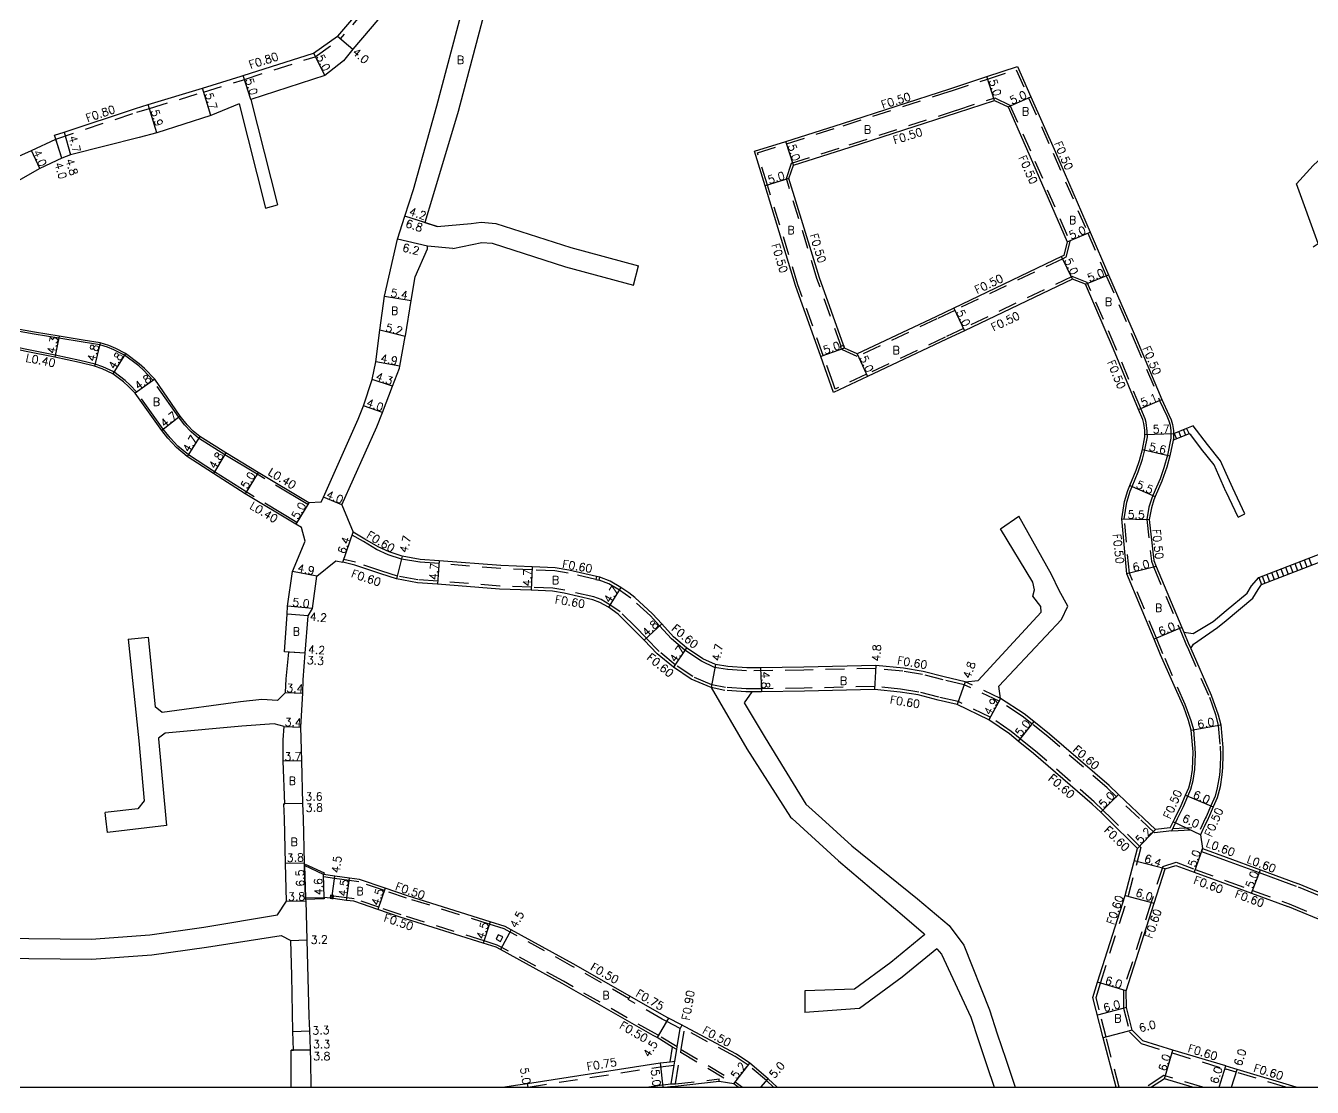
# Model space of a CAD drawing. Header units: metres. Extents: x -4000 to -3200, y -110400 to -109800.
# Drawn here: x -3722.8 to -3465.5, y -110400 to -110187.7 of the extents above; entities that cross this region are included whole.
import ezdxf

# ---------------------------------------------------------------- set-up
doc = ezdxf.new("R2010")
doc.units = ezdxf.units.M
doc.header["$LTSCALE"] = 2.5
doc.linetypes.add('2232000', pattern=[2.5, 1.5, -1])
doc.linetypes.add('2233000', pattern=[4, 3, -1])
for name, color, linetype in [('2101000', 177, 'Continuous'), ('2102000', 191, 'Continuous'), ('2102001', 191, 'Continuous'), ('2203000', 5, 'Continuous'), ('2214000', 6, 'Continuous'), ('2214110', 1, 'Continuous'), ('2214120', 2, 'Continuous'), ('2214990', 7, 'Continuous'), ('2232000', 4, '2232000'), ('2233000', 62, '2233000'), ('2235000', 7, 'Continuous'), ('9201100', 215, 'Continuous'), ('9201500', 222, 'Continuous'), ('9202100', 82, 'Continuous'), ('9203500', 155, 'Continuous'), ('9301100', 77, 'Continuous'), ('999', 7, 'Continuous')]:
    doc.layers.add(name, color=color, linetype=linetype)
doc.styles.add('Dm_Anotation', font='txt.shx', dxfattribs={"bigfont": 'pscdm.shx'})

msp = doc.modelspace()

# ---------------------------------------------------------------- linework, layer by layer
at = {"layer": '2101000'}
for points in [[(-3611.59, -110117.01), (-3614.46, -110126.19), (-3622.49, -110151.2), (-3626.2, -110165.41), (-3627.48, -110169.43), (-3630.14, -110181.18), (-3631.14, -110185.46), (-3636.3, -110204.88), (-3641.45, -110222), (-3642.96, -110227.07), (-3640.47, -110227.85)], [(-3663.66, -110282.98), (-3663.24, -110282), (-3656.26, -110266.38), (-3655.22, -110263.71), (-3653.49, -110258.44), (-3652.76, -110254.92), (-3651.93, -110248.63), (-3651, -110241.79), (-3648.43, -110230.38), (-3646.96, -110225.82), (-3645.25, -110220.49), (-3640.55, -110203.72), (-3635.41, -110184.39), (-3634.4, -110180.1), (-3631.64, -110168.32), (-3634.2, -110165.67)], [(-3643.44, -110169.9), (-3660.43, -110189.78)], [(-3640.4, -110172.5), (-3657.39, -110192.38)], [(-3740.54, -110219.98), (-3731.19, -110217.01), (-3726.66, -110214.94), (-3721.63, -110212.64), (-3716.74, -110210.38), (-3716.98, -110209.62), (-3715.09, -110208.99), (-3700.79, -110204.24), (-3698.26, -110203.47), (-3687.42, -110200.21), (-3679.69, -110197.82), (-3679.28, -110197.68), (-3665.25, -110193.2), (-3660.43, -110189.78)], [(-3657.39, -110192.38), (-3659.21, -110194.74), (-3662.96, -110197.64), (-3677.76, -110202.44)], [(-3561.22, -110261.08), (-3563.79, -110253.85), (-3568.82, -110239.68), (-3574.94, -110219.72), (-3577.05, -110212.83), (-3570.8, -110210.84), (-3559.46, -110207.25), (-3537.99, -110200.32), (-3530.6, -110197.9), (-3524.48, -110195.9), (-3521.79, -110201.93), (-3516.86, -110212.97), (-3509.95, -110228.98), (-3506.26, -110237.53), (-3500.64, -110250.42), (-3495.59, -110262.44), (-3494.17, -110265.52), (-3493.72, -110266.53), (-3493.46, -110267.48), (-3493.3, -110268.63), (-3493.29, -110269.35)], [(-3680.1, -110203.36), (-3685.76, -110205.66), (-3696.54, -110209.11), (-3700.06, -110210.06), (-3713.82, -110213.52), (-3715.54, -110214.2)], [(-3715.54, -110214.2), (-3719.97, -110216.27), (-3724.75, -110219.01), (-3729.7, -110220.83), (-3739.3, -110223.89), (-3741.06, -110224.44), (-3748.37, -110226.85)], [(-3659.55, -110283.54), (-3652.57, -110267.92), (-3651.44, -110265.03), (-3649.42, -110259.83), (-3648.02, -110256.22), (-3647.94, -110255.79), (-3646.88, -110249.89), (-3646.85, -110249.71), (-3645.68, -110242.68), (-3644.88, -110237.92), (-3642.46, -110232.32), (-3642.4, -110231.81)], [(-3489.36, -110332.89), (-3489.42, -110332.25), (-3489.72, -110328.59), (-3490.24, -110326.68), (-3491.23, -110324), (-3495.84, -110313.49), (-3497.15, -110310.37), (-3502.58, -110297.32), (-3503.62, -110286.3), (-3503.06, -110282.87), (-3502.4, -110280.65), (-3501.97, -110279.68), (-3500.71, -110276.58), (-3500.06, -110274.64), (-3499.47, -110272.44), (-3498.97, -110269.91), (-3499.01, -110268.6), (-3499.21, -110267.26), (-3499.4, -110266.49), (-3500.28, -110264.43), (-3505.24, -110252.39), (-3510.88, -110239.43), (-3513.48, -110238.38), (-3535.06, -110248.7), (-3538.67, -110250.43), (-3554.42, -110257.87), (-3561.22, -110261.08)], [(-3663.66, -110282.98), (-3666.15, -110283.12), (-3676.28, -110277.04), (-3682.76, -110273.16), (-3687.96, -110269.89), (-3689.27, -110268.77), (-3690.51, -110267.5), (-3691.86, -110265.77), (-3696.97, -110258.43), (-3698.99, -110256.28), (-3700.05, -110255.33), (-3702.81, -110253.24), (-3704.78, -110252.24), (-3706.14, -110251.65), (-3707.87, -110251.11), (-3711.25, -110250.57), (-3716.08, -110249.78), (-3720.98, -110248.98), (-3724.75, -110248.34)], [(-3666.91, -110290.79), (-3667.64, -110288.08), (-3668.73, -110287.4), (-3678.9, -110281.3), (-3685.23, -110277.27), (-3690.46, -110273.87), (-3692.61, -110272.08), (-3694.37, -110270.19), (-3695.57, -110268.66), (-3700.91, -110261.17), (-3702.2, -110259.86), (-3703.22, -110258.95), (-3705.36, -110257.31), (-3707.47, -110256.31), (-3709.02, -110255.77), (-3712.04, -110255.04), (-3716.94, -110253.99), (-3722.65, -110252.88), (-3725.73, -110252.22)], [(-3493.36, -110270.61), (-3494.02, -110273.7), (-3494.63, -110276), (-3495.6, -110278.81), (-3496.93, -110281.87), (-3497.22, -110282.55), (-3497.69, -110284.11), (-3498.12, -110286.45), (-3497.21, -110294.68), (-3496.76, -110295.84), (-3491.62, -110308.04), (-3491.22, -110309)], [(-3659.55, -110283.54), (-3657.28, -110288.98)], [(-3534.93, -110318.92), (-3539.15, -110317.91), (-3543.31, -110316.85), (-3547.28, -110316.21), (-3552.8, -110315.65), (-3567.16, -110315.99), (-3575.83, -110316.09), (-3578.61, -110316.12), (-3582.39, -110315.85), (-3584.87, -110315.45), (-3587.36, -110314.3), (-3590.61, -110312.1), (-3593.23, -110309.9), (-3595.59, -110307.33), (-3597.43, -110305.31), (-3600.99, -110302.05), (-3602.19, -110301.13), (-3603.74, -110300.05), (-3605.93, -110298.77), (-3607.98, -110297.99), (-3608.63, -110297.84), (-3614.18, -110296.57), (-3616.91, -110296.11), (-3621.49, -110295.93), (-3627.76, -110295.67), (-3640.09, -110294.7), (-3643.87, -110294.43), (-3647.47, -110293.79), (-3650.08, -110292.95), (-3652.32, -110291.92), (-3654.95, -110290.36), (-3657.28, -110288.98)], [(-3670.79, -110321.03), (-3670.66, -110318.34), (-3670.15, -110312.99), (-3671.05, -110312.94), (-3670.48, -110305.4), (-3670.41, -110303.76), (-3669.4, -110296.85), (-3666.91, -110290.79)], [(-3664.58, -110297.77), (-3660.77, -110294.74), (-3659.39, -110295.02)], [(-3585.74, -110320.07), (-3589.68, -110318.41), (-3593.24, -110316), (-3596.49, -110313.31), (-3599.13, -110310.57), (-3601.28, -110308.36), (-3604.31, -110305.38), (-3606.27, -110304.01), (-3607.96, -110303.03), (-3609.34, -110302.5), (-3615.1, -110301.19), (-3617.41, -110300.79), (-3621.68, -110300.62), (-3628.03, -110300.37), (-3640.44, -110299.38), (-3644.45, -110299.1), (-3648.6, -110298.35), (-3651.78, -110297.34), (-3656.97, -110295.58), (-3659.39, -110295.02)], [(-3667.25, -110346.27), (-3667.33, -110343.23), (-3667.56, -110334.69), (-3667.73, -110328), (-3667.39, -110321.2), (-3667.26, -110318.55), (-3666.86, -110313.19), (-3666.29, -110305.72), (-3665.44, -110304.29), (-3664.58, -110297.77)], [(-3489.83, -110312.25), (-3485.72, -110321.61), (-3484.35, -110325.55), (-3483.82, -110327.55), (-3483.42, -110332.06), (-3483.38, -110333.58), (-3483.47, -110336.08), (-3483.58, -110337.55), (-3483.96, -110339.92), (-3484.56, -110342.11), (-3485.35, -110343.95), (-3486.27, -110346.1), (-3486.35, -110346.27)], [(-3506.51, -110346.27), (-3507.8, -110344.99), (-3509.51, -110343.36), (-3521.23, -110333.23), (-3524.32, -110330.76), (-3526.09, -110329.35), (-3530.22, -110326.53), (-3536.51, -110323.45), (-3540.3, -110322.57), (-3544.29, -110321.55), (-3547.9, -110320.97), (-3553.08, -110320.44), (-3567.07, -110320.79), (-3575.66, -110320.89), (-3577.57, -110320.91)], [(-3499.2, -110346.27), (-3504.29, -110341.43), (-3506.15, -110339.65), (-3518.03, -110329.38), (-3521.19, -110326.86), (-3523.16, -110325.29), (-3527.83, -110322.25)], [(-3671.05, -110346.27), (-3671.13, -110343.32), (-3670.93, -110343.31), (-3671.26, -110334.79), (-3671.26, -110330.55), (-3671.12, -110327.83)], [(-3493.01, -110346.27), (-3491.73, -110343.62), (-3490.87, -110341.59), (-3490.23, -110340.11), (-3489.83, -110338.58), (-3489.48, -110336.44), (-3489.36, -110332.89)], [(-3670.59, -110362.81), (-3670.81, -110355.28), (-3671.05, -110346.27)], [(-3667, -110355.63), (-3667.01, -110355.17), (-3667.25, -110346.27)], [(-3500.49, -110352.22), (-3506.51, -110346.27)], [(-3493.91, -110348.15), (-3496.89, -110348.47), (-3499.2, -110346.27)], [(-3493.91, -110348.15), (-3493.31, -110346.91), (-3493.01, -110346.27)], [(-3486.35, -110346.27), (-3487.14, -110347.91), (-3487.38, -110348.43), (-3487.9, -110349.51)], [(-3366.2, -110347.69), (-3367.88, -110348.23), (-3380.79, -110352.66), (-3383.01, -110353.59), (-3392.05, -110357.63), (-3392.89, -110358.03), (-3392.56, -110359.07), (-3400.05, -110361.52), (-3402.39, -110362.24), (-3413.87, -110365.27), (-3416.06, -110365.39), (-3432.65, -110366.7), (-3448.07, -110367.56), (-3454, -110367.89), (-3462.37, -110367.19), (-3470.39, -110363.88)], [(-3377.39, -110346.27), (-3382.68, -110348.1), (-3384.96, -110349.09), (-3394.08, -110353.06), (-3401.86, -110355.7), (-3404.07, -110356.45), (-3415.59, -110360.05), (-3416.41, -110360.3), (-3433.01, -110361.71), (-3448.34, -110362.77), (-3453.93, -110362.88), (-3461.18, -110362.27), (-3468.48, -110359.26)], [(-3487.9, -110349.51), (-3487.45, -110352.27), (-3482.75, -110354)], [(-3504.76, -110400), (-3507.3, -110390.14), (-3508.71, -110384.66), (-3509.39, -110382.06), (-3508.46, -110378.99), (-3502.95, -110361.66), (-3500.49, -110352.22)], [(-3663.24, -110357.42), (-3667, -110355.63)], [(-3482.75, -110395.76), (-3482.83, -110395.74), (-3493.38, -110392.55), (-3499.4, -110390.73), (-3501.5, -110388.59), (-3502.67, -110384.08), (-3502.72, -110380.71), (-3497.14, -110363.17), (-3494.95, -110356.35)], [(-3494.95, -110356.35), (-3492.77, -110355.64), (-3489.13, -110356.98), (-3482.75, -110359.33)], [(-3482.75, -110354), (-3475.9, -110356.52), (-3468.48, -110359.26)], [(-3572.52, -110400), (-3574.3, -110398.3), (-3578, -110395.2), (-3580.66, -110393.41), (-3590.94, -110387.93), (-3591.78, -110387.48), (-3594.21, -110386.19), (-3595.11, -110385.7), (-3601.96, -110381.8), (-3613.31, -110375.32), (-3625.68, -110368.52), (-3626.89, -110367.85), (-3629.92, -110366.9), (-3646.46, -110361.69), (-3650.89, -110360.19), (-3656.03, -110358.45), (-3658.03, -110358.16), (-3660.93, -110357.77), (-3663.24, -110357.42)], [(-3482.75, -110359.33), (-3477.64, -110361.21), (-3470.39, -110363.88)], [(-3666.81, -110362.13), (-3663.11, -110362.02)], [(-3666.81, -110362.13), (-3666.8, -110362.43), (-3666.79, -110362.7), (-3666.58, -110370.54), (-3666.16, -110385.79), (-3666.05, -110388.74), (-3665.99, -110390.29), (-3665.9, -110392.61), (-3665.83, -110394.64), (-3665.76, -110400)], [(-3593.43, -110391.95), (-3596.53, -110390.04), (-3597.29, -110389.64), (-3615.51, -110379.24), (-3627.84, -110372.46), (-3628.67, -110372.01), (-3631.27, -110371.19), (-3647.87, -110365.96), (-3652.33, -110364.46), (-3657.19, -110362.81), (-3658.65, -110362.62), (-3661.31, -110362.26), (-3661.57, -110362.23), (-3661.9, -110362.18), (-3663.11, -110362.02)], [(-3669.71, -110400), (-3669.7, -110392.59), (-3669.2, -110392.59), (-3669.35, -110388.87), (-3669.55, -110377.65), (-3669.78, -110370.63)], [(-3593.92, -110394.91), (-3593.43, -110391.95)], [(-3627.43, -110400), (-3624.36, -110399.54), (-3622.43, -110399.22), (-3595.94, -110395.13), (-3593.92, -110394.91)], [(-3468.72, -110400), (-3480.57, -110396.42), (-3482.75, -110395.76)], [(-3580.28, -110400), (-3581.17, -110399.32), (-3582.42, -110399.12), (-3584.13, -110398.84), (-3592.91, -110399.83), (-3593.84, -110399.93), (-3594.47, -110400)], [(-3489.47, -110400), (-3495.1, -110398.3), (-3497.65, -110400)]]:
    msp.add_lwpolyline(points, dxfattribs=at)
msp.add_lwpolyline([(-3556.53, -110253.33), (-3559.08, -110252.17), (-3559.28, -110251.61), (-3564.07, -110238.11), (-3570.16, -110218.26), (-3569.26, -110215.6), (-3557.94, -110212.01), (-3536.45, -110205.08), (-3529.05, -110202.65), (-3526.35, -110203.97), (-3521.44, -110214.98), (-3514.54, -110230.95), (-3515.21, -110233.67), (-3515.64, -110233.87), (-3537.22, -110244.19), (-3540.82, -110245.91)], close=True, dxfattribs=at)
at = {"layer": '2102000'}
for points in [[(-3465.35, -110231.91), (-3464.33, -110231.28), (-3468.69, -110219.36), (-3465.32, -110215.66), (-3454.26, -110205.41), (-3444.2, -110200.89), (-3439.45, -110199.94), (-3434.46, -110199.42), (-3432.74, -110199.49), (-3432.29, -110199.27)], [(-3680.1, -110203.36), (-3674.82, -110224.18)], [(-3677.76, -110202.44), (-3672.41, -110223.53)], [(-3640.47, -110227.85), (-3633.72, -110227.28)], [(-3633.72, -110227.28), (-3631.73, -110227.03), (-3628.74, -110227.27), (-3613.74, -110232.1), (-3600.23, -110235.71)], [(-3637.38, -110232.27), (-3642.4, -110231.81)], [(-3637.38, -110232.27), (-3631.57, -110231.05), (-3629.53, -110231.22), (-3614.86, -110235.95), (-3601.26, -110239.57)], [(-3490.66, -110268.26), (-3493.29, -110269.35)], [(-3486.49, -110271.43), (-3489.35, -110267.71), (-3490.66, -110268.26)], [(-3490.13, -110269.31), (-3493.36, -110270.61)], [(-3487.66, -110272.37), (-3489.83, -110269.55), (-3490.13, -110269.31)], [(-3482.75, -110277.28), (-3483.88, -110274.75), (-3486.49, -110271.43)], [(-3482.75, -110280.95), (-3482.8, -110280.85), (-3485.17, -110275.53), (-3487.66, -110272.37)], [(-3478.99, -110285.35), (-3481.43, -110280.22), (-3482.75, -110277.28)], [(-3480.35, -110285.99), (-3482.75, -110280.95)], [(-3527.83, -110322.25), (-3528.2, -110319.82), (-3515.63, -110306.47), (-3514.4, -110303.78), (-3516.13, -110300.65), (-3517.63, -110297.47), (-3524.22, -110285.78)], [(-3534.93, -110318.92), (-3532.34, -110318.68), (-3519.73, -110305.01), (-3519.8, -110303.84), (-3521.37, -110301.81), (-3521.08, -110300.51), (-3521.41, -110298.96), (-3527.89, -110288.3)], [(-3476.23, -110298.05), (-3458.1, -110291.04)], [(-3475.69, -110299.45), (-3457.56, -110292.44)], [(-3482.75, -110304.68), (-3478.55, -110301.21), (-3477.67, -110299.72), (-3476.23, -110298.05)], [(-3482.75, -110306.63), (-3477.39, -110302.19), (-3476.36, -110300.45), (-3475.69, -110299.45)], [(-3491.22, -110309), (-3489.31, -110309.28), (-3485.35, -110306.83), (-3482.75, -110304.68)], [(-3489.83, -110312.25), (-3489.3, -110311.37), (-3484.45, -110308.03), (-3482.75, -110306.63)], [(-3698.28, -110310), (-3696.85, -110323.93)], [(-3702.25, -110310.4), (-3700.17, -110330.69), (-3699.08, -110342.69)], [(-3585.74, -110320.07), (-3578.56, -110332.32), (-3569.86, -110345.97), (-3569.54, -110346.27)], [(-3670.79, -110321.03), (-3672.39, -110322.66), (-3675.54, -110322.44), (-3679.81, -110322.95), (-3695.47, -110325.08), (-3696.85, -110323.93)], [(-3577.57, -110320.91), (-3579.13, -110323.12), (-3574.89, -110330.1), (-3566.78, -110343.37), (-3563.59, -110346.27)], [(-3671.12, -110327.83), (-3673.08, -110327.35), (-3679.57, -110327.79), (-3694.85, -110329.2), (-3696.21, -110330.16)], [(-3696.21, -110330.16), (-3696.19, -110330.31), (-3694.73, -110346.27)], [(-3699.08, -110342.69), (-3700.38, -110344.32)], [(-3700.38, -110344.32), (-3706.87, -110345.08)], [(-3694.73, -110346.27), (-3694.61, -110347.68), (-3706.41, -110349.05)], [(-3569.54, -110346.27), (-3560.23, -110354.72), (-3547.04, -110365.91), (-3543.23, -110369.21), (-3543, -110369.48)], [(-3563.59, -110346.27), (-3557.59, -110351.71), (-3544.45, -110362.32), (-3538.14, -110367.62), (-3535.16, -110371.56), (-3530.09, -110384.54), (-3528.5, -110389.33), (-3526.76, -110394.39), (-3524.94, -110400)], [(-3728.41, -110370.21), (-3709.7, -110370.37), (-3697.94, -110369.54), (-3687.16, -110367.99), (-3672.43, -110365.5), (-3670.59, -110362.81)], [(-3728.45, -110374.21), (-3709.58, -110374.37), (-3697.52, -110373.52), (-3686.6, -110371.95), (-3671.72, -110369.62), (-3669.78, -110370.63)], [(-3543, -110369.48), (-3549.77, -110375.08), (-3557.06, -110380.37), (-3566.97, -110380.73)], [(-3540.59, -110372.29), (-3547.5, -110378), (-3556.07, -110384.23), (-3566.95, -110385.02)], [(-3540.59, -110372.29), (-3539.65, -110373.38), (-3533.82, -110386.01), (-3532.28, -110390.64), (-3530.56, -110395.66), (-3529.15, -110400)]]:
    msp.add_lwpolyline(points, dxfattribs=at)
at = {"layer": '2102001'}
for points in [[(-3674.82, -110224.18), (-3672.41, -110223.53)], [(-3601.26, -110239.57), (-3600.23, -110235.71)], [(-3527.89, -110288.3), (-3524.22, -110285.78)], [(-3480.35, -110285.99), (-3478.99, -110285.35)], [(-3702.25, -110310.4), (-3698.28, -110310)], [(-3706.73, -110346.27), (-3706.87, -110345.08)], [(-3706.41, -110349.05), (-3706.73, -110346.27)], [(-3566.97, -110380.73), (-3566.95, -110385.02)]]:
    msp.add_lwpolyline(points, dxfattribs=at)
at = {"layer": '2203000'}
for points in [[(-3663.24, -110357.42), (-3667, -110355.63), (-3666.87, -110355.36), (-3663.12, -110357.15)], [(-3663.1, -110362.32), (-3666.8, -110362.43), (-3666.81, -110362.13), (-3663.11, -110362.02)]]:
    msp.add_lwpolyline(points, close=True, dxfattribs=at)
at = {"layer": '2214000'}
for points in [[(-3490.66, -110268.26), (-3493.29, -110269.35)], [(-3490.13, -110269.31), (-3493.36, -110270.61)], [(-3476.23, -110298.05), (-3458.1, -110291.04)], [(-3475.69, -110299.45), (-3457.56, -110292.44)]]:
    msp.add_lwpolyline(points, dxfattribs=at)
at = {"layer": '2214110'}
for points in [[(-3490.66, -110268.26), (-3490.13, -110269.31)], [(-3476.23, -110298.05), (-3475.69, -110299.45)]]:
    msp.add_lwpolyline(points, dxfattribs=at)
at = {"layer": '2214120'}
msp.add_lwpolyline([(-3493.29, -110269.35), (-3493.28, -110270.22), (-3493.36, -110270.61)], dxfattribs=at)
at = {"layer": '2214990'}
for points in [[(-3492.2, -110268.9), (-3491.77, -110269.97)], [(-3491.28, -110268.52), (-3490.84, -110269.59)], [(-3493.13, -110269.29), (-3492.69, -110270.34)], [(-3467.17, -110294.54), (-3466.63, -110295.94)], [(-3466.23, -110294.18), (-3465.69, -110295.58)], [(-3473.69, -110297.07), (-3473.15, -110298.47)], [(-3472.76, -110296.71), (-3472.22, -110298.11)], [(-3471.83, -110296.35), (-3471.29, -110297.75)], [(-3470.9, -110295.99), (-3470.36, -110297.39)], [(-3469.96, -110295.63), (-3469.42, -110297.03)], [(-3469.03, -110295.27), (-3468.49, -110296.67)], [(-3468.1, -110294.91), (-3467.56, -110296.3)], [(-3475.56, -110297.79), (-3475.02, -110299.19)], [(-3474.63, -110297.43), (-3474.09, -110298.83)]]:
    msp.add_lwpolyline(points, dxfattribs=at)
at = {"layer": '2232000'}
for points in [[(-3642.83, -110170.42), (-3659.89, -110190.37)], [(-3716.74, -110210.38), (-3700.55, -110205), (-3698.03, -110204.24), (-3687.19, -110200.98), (-3679.45, -110198.58), (-3679.03, -110198.44), (-3664.89, -110193.92), (-3659.89, -110190.37)], [(-3488.88, -110333.42), (-3488.92, -110332.15), (-3489.23, -110328.51), (-3489.72, -110326.71), (-3490.93, -110323.44), (-3495.38, -110313.29), (-3496.69, -110310.18), (-3502.09, -110297.2), (-3503.11, -110286.31), (-3502.58, -110282.99), (-3501.93, -110280.82), (-3501.51, -110279.87), (-3500.31, -110276.91), (-3499.47, -110274.37), (-3498.98, -110272.55), (-3498.47, -110269.95), (-3498.51, -110268.82), (-3498.75, -110267.04), (-3498.93, -110266.33), (-3499.82, -110264.24), (-3504.78, -110252.19), (-3510.51, -110239.04), (-3513.5, -110237.84), (-3535.28, -110248.25), (-3538.89, -110249.98), (-3554.63, -110257.42), (-3560.93, -110260.39), (-3561.35, -110259.21), (-3563.32, -110253.68), (-3568.35, -110239.52), (-3574.46, -110219.57), (-3576.42, -110213.16), (-3570.65, -110211.32), (-3559.31, -110207.72), (-3537.84, -110200.8), (-3530.45, -110198.38), (-3524.75, -110196.51), (-3522.24, -110202.14), (-3517.32, -110213.17), (-3510.41, -110229.17), (-3506.72, -110237.72), (-3501.1, -110250.61), (-3496.04, -110262.65), (-3494.63, -110265.73), (-3494.19, -110266.7), (-3493.95, -110267.57)], [(-3559.75, -110251.78), (-3564.55, -110238.26), (-3570.68, -110218.25), (-3569.65, -110215.2), (-3558.09, -110211.53), (-3536.6, -110204.6), (-3529.01, -110202.11), (-3525.97, -110203.6), (-3520.98, -110214.78), (-3514.02, -110230.9), (-3514.78, -110234.02), (-3515.42, -110234.32), (-3537.01, -110244.64), (-3540.61, -110246.36), (-3556.52, -110253.89)], [(-3556.52, -110253.89), (-3559.48, -110252.54), (-3559.55, -110252.34)], [(-3493.95, -110267.57), (-3493.8, -110268.71), (-3493.78, -110270.17), (-3494.5, -110273.59), (-3495.17, -110276.1), (-3495.94, -110278.35), (-3497.39, -110281.67), (-3497.69, -110282.37), (-3498.18, -110283.99), (-3498.62, -110286.43), (-3497.7, -110294.8), (-3497.23, -110296.03), (-3492.08, -110308.23), (-3491.68, -110309.19), (-3490.78, -110311.32), (-3490.29, -110312.45), (-3486.09, -110322.01), (-3484.9, -110325.43), (-3484.31, -110327.64), (-3483.94, -110331.82), (-3483.89, -110333.68), (-3483.96, -110335.8), (-3484.1, -110337.6), (-3484.51, -110340.15), (-3484.97, -110341.78), (-3485.81, -110343.75), (-3486.72, -110345.89), (-3486.91, -110346.27)], [(-3493.29, -110269.35), (-3493.28, -110270.22), (-3493.36, -110270.61)], [(-3657.48, -110289.56), (-3657.28, -110288.98)], [(-3608.77, -110298.43), (-3614.3, -110297.16), (-3616.98, -110296.71), (-3621.52, -110296.53), (-3627.79, -110296.27), (-3640.13, -110295.29), (-3643.94, -110295.02), (-3647.61, -110294.37), (-3650.29, -110293.51), (-3652.6, -110292.45), (-3655.25, -110290.88), (-3657.48, -110289.56)], [(-3659.39, -110295.02), (-3659.19, -110294.45)], [(-3505.65, -110346.27), (-3507.38, -110344.56), (-3509.11, -110342.91), (-3520.85, -110332.77), (-3523.94, -110330.29), (-3525.73, -110328.87), (-3529.91, -110326.01), (-3536.31, -110322.88), (-3540.16, -110321.99), (-3544.17, -110320.96), (-3547.83, -110320.37), (-3553.05, -110319.84), (-3567.09, -110320.19), (-3575.67, -110320.29), (-3577.58, -110320.31), (-3578.74, -110320.32), (-3582.87, -110320.03), (-3585.56, -110319.49), (-3589.39, -110317.88), (-3592.88, -110315.52), (-3596.08, -110312.87), (-3598.7, -110310.15), (-3600.86, -110307.94), (-3603.93, -110304.91), (-3605.95, -110303.51), (-3607.7, -110302.48), (-3609.17, -110301.93), (-3614.99, -110300.6), (-3617.35, -110300.2), (-3621.66, -110300.02), (-3628, -110299.77), (-3640.39, -110298.78), (-3644.37, -110298.5), (-3648.45, -110297.76), (-3651.59, -110296.77), (-3656.81, -110295.01), (-3659.19, -110294.45)], [(-3500.07, -110346.27), (-3504.71, -110341.86), (-3506.56, -110340.1), (-3518.42, -110329.84), (-3521.57, -110327.33), (-3523.51, -110325.78), (-3528.13, -110322.77), (-3535.13, -110319.49), (-3539.3, -110318.5), (-3543.43, -110317.43), (-3547.36, -110316.8), (-3552.82, -110316.25), (-3567.15, -110316.59), (-3578.63, -110316.72), (-3582.46, -110316.45), (-3585.05, -110316.03), (-3587.66, -110314.82), (-3590.97, -110312.58), (-3593.65, -110310.34), (-3596.03, -110307.73), (-3597.86, -110305.73), (-3601.75, -110302.17), (-3604.07, -110300.56), (-3606.19, -110299.32), (-3608.11, -110298.58)], [(-3491.22, -110309), (-3490.32, -110311.12), (-3489.83, -110312.25)], [(-3577.57, -110320.91), (-3578.75, -110320.92), (-3582.95, -110320.63), (-3585.74, -110320.07)], [(-3527.83, -110322.25), (-3534.93, -110318.92)], [(-3492.45, -110346.27), (-3491.28, -110343.82), (-3490.41, -110341.79), (-3489.81, -110340.39), (-3489.33, -110338.67), (-3488.98, -110336.48), (-3488.88, -110333.42)], [(-3499.82, -110352.04), (-3505.65, -110346.27)], [(-3493.63, -110348.73), (-3497.1, -110349.1), (-3500.07, -110346.27)], [(-3493.63, -110348.73), (-3492.86, -110347.13), (-3492.45, -110346.27)], [(-3493.63, -110348.73), (-3487.38, -110348.43)], [(-3493.38, -110348.22), (-3487.71, -110347.94)], [(-3486.91, -110346.27), (-3487.95, -110348.45)], [(-3470.16, -110363.33), (-3462.23, -110366.6), (-3453.99, -110367.29), (-3448.11, -110366.96), (-3432.69, -110366.1), (-3416.1, -110364.79), (-3413.97, -110364.68), (-3402.55, -110361.66), (-3400.23, -110360.95), (-3393.31, -110358.69), (-3393.63, -110357.71), (-3392.3, -110357.08), (-3383.25, -110353.04), (-3381, -110352.1), (-3368.07, -110347.66), (-3366.39, -110347.12), (-3363.75, -110346.27)], [(-3499.82, -110352.04), (-3502.36, -110361.81)], [(-3495.43, -110355.87), (-3497.71, -110362.99), (-3503.29, -110380.54), (-3503.27, -110384.16), (-3502.04, -110388.9), (-3499.72, -110391.26), (-3493.55, -110393.13), (-3483.01, -110396.31), (-3482.75, -110396.39)], [(-3495.43, -110355.87), (-3492.76, -110355.01), (-3488.93, -110356.42), (-3482.75, -110358.69)], [(-3663.23, -110357.93), (-3663.24, -110357.42)], [(-3602.21, -110382.23), (-3613.55, -110375.75), (-3625.92, -110368.96), (-3627.09, -110368.31), (-3630.07, -110367.37), (-3646.62, -110362.16), (-3651.05, -110360.67), (-3656.15, -110358.94), (-3658.1, -110358.66), (-3661, -110358.27), (-3663.23, -110357.93)], [(-3482.75, -110358.69), (-3477.44, -110360.64), (-3470.85, -110363.07), (-3470.16, -110363.33)], [(-3592.51, -110391.92), (-3596.28, -110389.61), (-3597.05, -110389.21), (-3615.27, -110378.8), (-3627.6, -110372.02), (-3628.47, -110371.55), (-3631.12, -110370.71), (-3647.72, -110365.49), (-3652.17, -110363.98), (-3657.07, -110362.32), (-3658.58, -110362.12), (-3661.24, -110361.77)], [(-3504.14, -110400), (-3506.72, -110389.99), (-3508.13, -110384.51), (-3508.76, -110382.07), (-3507.89, -110379.17), (-3502.36, -110361.81)], [(-3601.96, -110381.8), (-3602.33, -110382.45)], [(-3591.56, -110387.6), (-3591.91, -110388.26), (-3594.56, -110386.85), (-3595.48, -110386.36), (-3602.33, -110382.45)], [(-3593.74, -110399.31), (-3593.12, -110395.57), (-3592.99, -110394.8), (-3592.6, -110392.46), (-3592.51, -110391.92), (-3591.91, -110388.26)], [(-3592.82, -110399.31), (-3591.78, -110393), (-3591.69, -110392.47), (-3591.03, -110388.45)], [(-3573.24, -110400), (-3574.63, -110398.67), (-3578.3, -110395.6), (-3580.92, -110393.84), (-3591.79, -110388.04)], [(-3592.6, -110392.46), (-3593.43, -110391.95)], [(-3591.69, -110392.47), (-3580.89, -110398.91)], [(-3593.92, -110394.91), (-3592.99, -110394.8)], [(-3591.78, -110393), (-3581.17, -110399.32)], [(-3622.54, -110400), (-3622.31, -110399.96), (-3595.86, -110395.88), (-3593.12, -110395.57)], [(-3487.39, -110400), (-3495.19, -110397.64), (-3498.73, -110400)], [(-3470.79, -110400), (-3480.74, -110396.99), (-3482.75, -110396.39)], [(-3598.64, -110400), (-3595.45, -110399.51), (-3593.74, -110399.31), (-3592.82, -110399.31), (-3584.12, -110398.34)], [(-3584.13, -110398.84), (-3584.12, -110398.34)], [(-3580.89, -110398.91), (-3579.46, -110400)]]:
    msp.add_lwpolyline(points, dxfattribs=at)
at = {"layer": '2233000'}
for points in [[(-3666.36, -110283.46), (-3676.49, -110277.38), (-3682.96, -110273.5), (-3688.2, -110270.21), (-3689.71, -110268.92), (-3691, -110267.53), (-3692.18, -110266.01), (-3697.28, -110258.68), (-3699.24, -110256.6), (-3700.18, -110255.74), (-3703.02, -110253.58), (-3705.15, -110252.5), (-3706.41, -110251.99), (-3707.96, -110251.5), (-3711.31, -110250.97), (-3716.14, -110250.17), (-3721.05, -110249.37), (-3724.84, -110248.73)], [(-3668.53, -110287.06), (-3678.69, -110280.96), (-3685.01, -110276.94), (-3690.22, -110273.55), (-3692.34, -110271.78), (-3693.89, -110270.16), (-3695.25, -110268.42), (-3700.6, -110260.92), (-3701.91, -110259.58), (-3702.9, -110258.69), (-3705.15, -110256.96), (-3707.32, -110255.94), (-3708.91, -110255.38), (-3711.96, -110254.64), (-3716.86, -110253.6), (-3722.57, -110252.49), (-3725.76, -110251.8)], [(-3666.36, -110283.46), (-3666.15, -110283.12)], [(-3668.73, -110287.4), (-3668.53, -110287.06)], [(-3375.56, -110346.27), (-3382.46, -110348.66), (-3384.72, -110349.64), (-3393.86, -110353.62), (-3401.67, -110356.27), (-3403.88, -110357.02), (-3415.41, -110360.62), (-3416.29, -110360.9), (-3432.97, -110362.31), (-3448.31, -110363.36), (-3453.95, -110363.48), (-3461.32, -110362.86), (-3468.71, -110359.81)], [(-3487.65, -110352.84), (-3487.45, -110352.27)], [(-3487.65, -110352.84), (-3482.75, -110354.64)], [(-3482.75, -110354.64), (-3476.11, -110357.08), (-3469.69, -110359.45), (-3468.71, -110359.81)]]:
    msp.add_lwpolyline(points, dxfattribs=at)
at = {"layer": '2235000'}
for points in [[(-3559.08, -110252.17), (-3559.55, -110252.34), (-3559.64, -110252.37), (-3559.84, -110251.81), (-3559.75, -110251.78), (-3559.28, -110251.61)], [(-3608.12, -110298.62), (-3608.11, -110298.58), (-3607.98, -110297.99), (-3608.63, -110297.84), (-3608.77, -110298.43), (-3608.78, -110298.47)], [(-3661.9, -110362.18), (-3661.57, -110362.23), (-3661.31, -110362.26), (-3661.24, -110361.77), (-3661.23, -110361.67), (-3661.82, -110361.59)], [(-3628.29, -110369.49), (-3628.73, -110370.39), (-3627.83, -110370.83), (-3627.39, -110369.94)]]:
    msp.add_lwpolyline(points, close=True, dxfattribs=at)
at = {"layer": '9201100'}
for points in [[(-3660.43, -110189.78), (-3657.39, -110192.38)], [(-3665.25, -110193.2), (-3662.96, -110197.64)], [(-3677.76, -110202.44), (-3679.28, -110197.68)], [(-3529.05, -110202.65), (-3530.6, -110197.9)], [(-3685.76, -110205.66), (-3687.42, -110200.21)], [(-3526.35, -110203.97), (-3521.79, -110201.93)], [(-3696.54, -110209.11), (-3698.26, -110203.47)], [(-3715.54, -110214.2), (-3716.98, -110209.62)], [(-3715.09, -110208.99), (-3713.82, -110213.52)], [(-3715.54, -110214.2), (-3716.74, -110210.38)], [(-3569.26, -110215.6), (-3570.8, -110210.84)], [(-3719.97, -110216.27), (-3721.63, -110212.64)], [(-3570.16, -110218.26), (-3574.94, -110219.72)], [(-3640.47, -110227.85), (-3646.96, -110225.82)], [(-3642.96, -110227.07), (-3646.96, -110225.82)], [(-3642.4, -110231.81), (-3648.43, -110230.38)], [(-3514.54, -110230.95), (-3509.95, -110228.98)], [(-3513.48, -110238.38), (-3515.64, -110233.87)], [(-3510.88, -110239.43), (-3506.26, -110237.53)], [(-3651, -110241.79), (-3645.68, -110242.68)], [(-3537.22, -110244.19), (-3535.06, -110248.7)], [(-3716.08, -110249.78), (-3716.94, -110253.99)], [(-3646.88, -110249.89), (-3651.93, -110248.63)], [(-3707.87, -110251.11), (-3709.02, -110255.77)], [(-3702.81, -110253.24), (-3705.36, -110257.31)], [(-3559.08, -110252.17), (-3563.79, -110253.85)], [(-3556.53, -110253.33), (-3554.42, -110257.87)], [(-3647.94, -110255.79), (-3652.76, -110254.92)], [(-3696.97, -110258.43), (-3700.91, -110261.17)], [(-3649.42, -110259.83), (-3653.49, -110258.44)], [(-3651.44, -110265.03), (-3655.22, -110263.71)], [(-3500.28, -110264.43), (-3495.59, -110262.44)], [(-3691.86, -110265.77), (-3695.57, -110268.66)], [(-3687.96, -110269.89), (-3690.46, -110273.87)], [(-3493.29, -110269.35), (-3498.98, -110269.52)], [(-3682.76, -110273.16), (-3685.23, -110277.27)], [(-3499.47, -110272.44), (-3494.02, -110273.7)], [(-3676.28, -110277.04), (-3678.9, -110281.3)], [(-3501.97, -110279.68), (-3496.93, -110281.87)], [(-3666.15, -110283.12), (-3668.73, -110287.4)], [(-3659.55, -110283.54), (-3663.24, -110282)], [(-3503.62, -110286.3), (-3498.12, -110286.45)], [(-3659.39, -110295.02), (-3657.28, -110288.98)], [(-3647.47, -110293.79), (-3648.6, -110298.35)], [(-3640.09, -110294.7), (-3640.44, -110299.38)], [(-3664.58, -110297.77), (-3669.4, -110296.85)], [(-3621.49, -110295.93), (-3621.68, -110300.62)], [(-3496.76, -110295.84), (-3502.58, -110297.32)], [(-3603.74, -110300.05), (-3606.27, -110304.01)], [(-3665.44, -110304.29), (-3670.41, -110303.76)], [(-3666.29, -110305.72), (-3670.48, -110305.4)], [(-3595.59, -110307.33), (-3599.13, -110310.57)], [(-3491.62, -110308.04), (-3497.15, -110310.37)], [(-3590.61, -110312.1), (-3593.24, -110316)], [(-3666.86, -110313.19), (-3671.05, -110312.94)], [(-3666.86, -110313.19), (-3670.15, -110312.99)], [(-3584.87, -110315.45), (-3585.74, -110320.07)], [(-3575.83, -110316.09), (-3575.66, -110320.89)], [(-3552.8, -110315.65), (-3553.08, -110320.44)], [(-3534.93, -110318.92), (-3536.51, -110323.45)], [(-3670.79, -110321.03), (-3667.39, -110321.2)], [(-3527.83, -110322.25), (-3530.22, -110326.53)], [(-3671.12, -110327.83), (-3667.73, -110328)], [(-3521.19, -110326.86), (-3524.32, -110330.76)], [(-3489.72, -110328.59), (-3483.82, -110327.55)], [(-3667.56, -110334.69), (-3671.26, -110334.79)], [(-3667.33, -110343.23), (-3671.13, -110343.32)], [(-3667.33, -110343.23), (-3670.93, -110343.31)], [(-3504.29, -110341.43), (-3507.8, -110344.99)], [(-3490.87, -110341.59), (-3485.35, -110343.95)], [(-3496.89, -110348.47), (-3500.49, -110352.22)], [(-3487.9, -110349.51), (-3493.31, -110346.91)], [(-3487.45, -110352.27), (-3489.13, -110356.98)], [(-3667.01, -110355.17), (-3670.81, -110355.28)], [(-3666.81, -110362.13), (-3667, -110355.63)], [(-3494.95, -110356.35), (-3501.14, -110354.74)], [(-3663.11, -110362.02), (-3663.24, -110357.42)], [(-3661.57, -110362.23), (-3660.93, -110357.77)], [(-3658.65, -110362.62), (-3658.03, -110358.16)], [(-3477.64, -110361.21), (-3475.9, -110356.52)], [(-3650.89, -110360.19), (-3652.33, -110364.46)], [(-3502.95, -110361.66), (-3497.14, -110363.17)], [(-3670.59, -110362.81), (-3666.79, -110362.7)], [(-3629.92, -110366.9), (-3631.27, -110371.19)], [(-3625.68, -110368.52), (-3627.84, -110372.46)], [(-3669.78, -110370.63), (-3666.58, -110370.54)], [(-3502.72, -110380.71), (-3508.46, -110378.99)], [(-3502.67, -110384.08), (-3508.48, -110385.58)], [(-3594.21, -110386.19), (-3596.53, -110390.04)], [(-3669.35, -110388.87), (-3666.05, -110388.74)], [(-3501.5, -110388.59), (-3507.3, -110390.14)], [(-3665.9, -110392.61), (-3669.7, -110392.59)], [(-3665.9, -110392.61), (-3669.2, -110392.59)], [(-3495.1, -110398.3), (-3493.38, -110392.55)], [(-3595.94, -110395.13), (-3595.39, -110400)], [(-3581.17, -110399.32), (-3578, -110395.2)], [(-3484.13, -110400), (-3482.83, -110395.74)], [(-3481.67, -110400), (-3480.57, -110396.42)], [(-3622.3, -110400), (-3622.43, -110399.22)], [(-3575.76, -110400), (-3574.3, -110398.3)]]:
    msp.add_lwpolyline(points, dxfattribs=at)
at = {"layer": '9301100'}
msp.add_lwpolyline([(-3663.11, -110362.02), (-3663.24, -110357.42), (-3667, -110355.63), (-3666.81, -110362.13)], close=True, dxfattribs=at)
at = {"layer": '999'}
msp.add_lwpolyline([(-4000, -110400), (-3200, -110400), (-3200, -109800), (-4000, -109800)], close=True, dxfattribs=at)

# ---------------------------------------------------------------- texts
at = {"layer": '9201500', "style": 'Dm_Anotation'}
for s, rotation, p in [('5.0', 297.3079, (-3664.75, -110193.95)), ('4.0', 319.4805, (-3657.6, -110193.24)), ('5.0', 287.7415, (-3678.91, -110198.51)), ('5.0', 288.1262, (-3530.23, -110198.72)), ('5.7', 286.931, (-3686.96, -110201.38)), ('5.0', 24.0558, (-3525.57, -110203.51)), ('5.9', 286.935, (-3697.77, -110204.73)), ('4.7', 285.6587, (-3714.19, -110209.94)), ('5.0', 287.8982, (-3570.43, -110211.67)), ('4.0', 294.6031, (-3721.37, -110212.96)), ('4.8', 287.4188, (-3714.83, -110214.56)), ('4.0', 287.4188, (-3717.04, -110215.29)), ('5.0', 17.0292, (-3574.1, -110219.36)), ('4.2', 342.6378, (-3646.25, -110225.55)), ('6.8', 342.6378, (-3646.95, -110227.93)), ('5.0', 23.2219, (-3513.76, -110230.5)), ('6.2', 346.7033, (-3647.57, -110232.8)), ('5.0', 295.5061, (-3515.16, -110234.64)), ('5.0', 22.3221, (-3510.09, -110238.99)), ('5.4', 350.4805, (-3649.9, -110241.87)), ('5.0', 295.5561, (-3536.74, -110244.96)), ('5.2', 345.9644, (-3650.93, -110248.77)), ('4.3', 78.5114, (-3716.92, -110253.44)), ('5.0', 19.5652, (-3562.97, -110253.45)), ('4.8', 76.1475, (-3708.92, -110254.97)), ('4.8', 57.9341, (-3705.02, -110256.58)), ('4.9', 349.7657, (-3651.91, -110254.97)), ('5.0', 294.9414, (-3556.06, -110254.11)), ('4.8', 34.8646, (-3700.31, -110260.63)), ('4.3', 341.1445, (-3652.94, -110258.52)), ('4.0', 340.766, (-3654.81, -110263.75)), ('5.1', 22.9286, (-3499.45, -110263.97)), ('4.7', 37.8554, (-3695.04, -110268.12)), ('5.7', 1.7075, (-3497.41, -110269.23)), ('4.7', 57.8422, (-3690.15, -110273.18)), ('5.6', 346.9237, (-3498.28, -110272.61)), ('4.8', 58.993, (-3684.9, -110276.54)), ('5.0', 58.4531, (-3678.51, -110280.48)), ('5.5', 336.4772, (-3500.88, -110280.04)), ('4.0', 337.3901, (-3662.84, -110282.06)), ('5.0', 58.9502, (-3668.35, -110286.58)), ('5.5', 358.4177, (-3502.46, -110286.23)), ('6.4', 70.765, (-3658.95, -110293.48)), ('4.7', 76.049, (-3646.51, -110293.25)), ('6.0', 14.3248, (-3501.24, -110296.88)), ('4.9', 349.1306, (-3668.54, -110296.91)), ('4.7', 85.7105, (-3640.48, -110298.63)), ('4.7', 87.6982, (-3621.75, -110299.87)), ('4.7', 57.4587, (-3605.95, -110303.33)), ('5.0', 353.9328, (-3669.51, -110303.75)), ('4.2', 355.6578, (-3666.01, -110306.66)), ('4.8', 42.4121, (-3598.61, -110309.95)), ('6.0', 22.8452, (-3495.9, -110309.73)), ('4.2', 356.5543, (-3666.36, -110313.22)), ('4.7', 55.9353, (-3592.82, -110315.22)), ('4.7', 79.4302, (-3583.95, -110314.86)), ('4.8', 86.6748, (-3551.95, -110314.9)), ('3.3', 356.5543, (-3666.58, -110315.37)), ('4.8', 70.7389, (-3533.91, -110318.43)), ('4.8', 272.0562, (-3575.7, -110316.89)), ('3.4', 357.1901, (-3670.68, -110320.93)), ('4.9', 60.8946, (-3529.89, -110325.74)), ('3.4', 357.1902, (-3671.02, -110327.74)), ('5.0', 51.3784, (-3523.83, -110330)), ('6.0', 10.0019, (-3488.36, -110328.25)), ('3.7', 1.6711, (-3671.01, -110334.69)), ('3.6', 1.2474, (-3666.82, -110342.7)), ('5.0', 45.5108, (-3507.24, -110344.28)), ('6.0', 336.863, (-3489.54, -110342.05)), ('3.8', 1.2474, (-3666.75, -110344.92)), ('6.0', 334.3835, (-3491.69, -110346.74)), ('5.2', 46.2107, (-3499.87, -110351.43)), ('3.8', 1.6736, (-3670.55, -110354.93)), ('6.4', 340.9052, (-3499.27, -110354.9)), ('5.0', 70.3026, (-3488.92, -110356.1)), ('4.5', 81.9026, (-3660.05, -110357.24)), ('6.5', 92.1143, (-3667.04, -110359.86)), ('4.6', 91.817, (-3663.39, -110361.59)), ('4.5', 82.1216, (-3658.66, -110361.96)), ('5.0', 69.579, (-3477.42, -110360.33)), ('3.8', 1.5578, (-3670.29, -110362.7)), ('4.5', 71.3135, (-3652.21, -110363.81)), ('6.0', 340.906, (-3500.99, -110361.68)), ('4.5', 61.2438, (-3624.66, -110368.33)), ('4.5', 72.5235, (-3631.17, -110370.54)), ('3.2', 1.5411, (-3665.76, -110371.32)), ('6.0', 343.3167, (-3507.09, -110379.29)), ('6.0', 14.1022, (-3507.08, -110384.95)), ('6.0', 14.9748, (-3499.94, -110389)), ('3.3', 2.2116, (-3665.43, -110389.46)), ('3.3', 359.6392, (-3665.32, -110392.18)), ('4.5', 58.9657, (-3598.08, -110394.18)), ('6.0', 72.874, (-3479.69, -110395.89)), ('3.8', 359.6392, (-3665.28, -110394.57)), ('5.0', 49.3765, (-3573.06, -110398.33)), ('6.0', 73.3467, (-3494.79, -110396.93)), ('5.0', 279.4906, (-3623.92, -110396.16)), ('5.0', 276.4156, (-3597.74, -110396.5)), ('5.2', 52.4825, (-3580.64, -110398.47)), ('6.0', 73.1376, (-3484.45, -110399.45))]:
    msp.add_text(s, height=1.6, rotation=rotation, dxfattribs=at).set_placement(p)
at = {"layer": '9202100', "style": 'Dm_Anotation'}
for p in [(-3636.56, -110195.37), (-3523.58, -110205.65), (-3555.17, -110209.29), (-3570.48, -110229.39), (-3514.16, -110227.37), (-3506.98, -110243.72), (-3649.7, -110245.5), (-3549.43, -110253.43), (-3697.35, -110263.74), (-3617.55, -110299.38), (-3496.95, -110304.95), (-3669.37, -110309.66), (-3559.97, -110319.51), (-3670.19, -110339.52), (-3669.81, -110351.75), (-3656.66, -110361.57), (-3607.45, -110382.41), (-3505.12, -110387.02)]:
    msp.add_text('B', height=1.6, dxfattribs=at).set_placement(p)
at = {"layer": '9203500', "style": 'Dm_Anotation'}
for s, rotation, p in [('F0.80', 17.7326, (-3677.83, -110196.36)), ('F0.50', 17.6139, (-3551.4, -110204.37)), ('F0.80', 18.3823, (-3710.43, -110207)), ('F0.50', 17.6139, (-3549.05, -110211.44)), ('F0.50', 293.3515, (-3517.17, -110211.23)), ('F0.50', 294.0559, (-3524.3, -110214.07)), ('F0.50', 287.0307, (-3566, -110229.55)), ('F0.50', 287.0307, (-3573.66, -110231.55)), ('F0.50', 25.5565, (-3532.57, -110241.39)), ('F0.50', 25.5565, (-3529.27, -110248.87)), ('L0.40', 348.979, (-3722.85, -110254.86)), ('F0.50', 292.8151, (-3499.49, -110252.18)), ('F0.50', 292.3753, (-3506.57, -110254.98)), ('L0.40', 329.0407, (-3674.46, -110277.42)), ('L0.40', 329.0394, (-3678.12, -110284.16)), ('F0.60', 329.3563, (-3654.79, -110290.04)), ('F0.50', 276.3192, (-3505.41, -110289.4)), ('F0.50', 276.3192, (-3497.52, -110288.48)), ('F0.60', 350.3336, (-3615.57, -110296.11)), ('F0.60', 341.3297, (-3657.8, -110297.93)), ('F0.60', 350.3336, (-3617.04, -110303.18)), ('F0.60', 320.0338, (-3593.77, -110308.5)), ('F0.60', 320.3838, (-3598.71, -110314.3)), ('F0.60', 350.8703, (-3548.6, -110315.4)), ('F0.60', 350.8703, (-3550.06, -110323.24)), ('F0.60', 319.1522, (-3513.53, -110332.67)), ('F0.60', 319.1522, (-3518.46, -110338.45)), ('F0.50', 66.8417, (-3493.89, -110346.49)), ('F0.50', 66.8417, (-3485.64, -110350.09)), ('F0.60', 315.2951, (-3507.29, -110348.73)), ('L0.60', 339.8049, (-3486.95, -110351.82)), ('L0.60', 339.3146, (-3478.75, -110355.03)), ('F0.50', 341.3104, (-3648.99, -110360.51)), ('F0.60', 339.8043, (-3489.39, -110359.2)), ('F0.60', 339.8049, (-3481.16, -110361.97)), ('F0.60', 70.9024, (-3505.18, -110367.63)), ('F0.50', 341.305, (-3651.32, -110366.75)), ('F0.60', 70.9024, (-3497.57, -110370.37)), ('F0.50', 330.2782, (-3610.02, -110376.41)), ('F0.75', 330.2782, (-3600.97, -110381.71)), ('F0.90', 80.6084, (-3590.01, -110386.7)), ('F0.50', 330.2765, (-3604.2, -110388.11)), ('F0.50', 331.9327, (-3587.6, -110389.13)), ('F0.60', 343.191, (-3490.54, -110392.9)), ('F0.75', 9.4912, (-3610.42, -110396.69)), ('F0.60', 343.1907, (-3477.39, -110396.82))]:
    msp.add_text(s, height=1.6, rotation=rotation, dxfattribs=at).set_placement(p)

doc.saveas('drawing.dxf')
